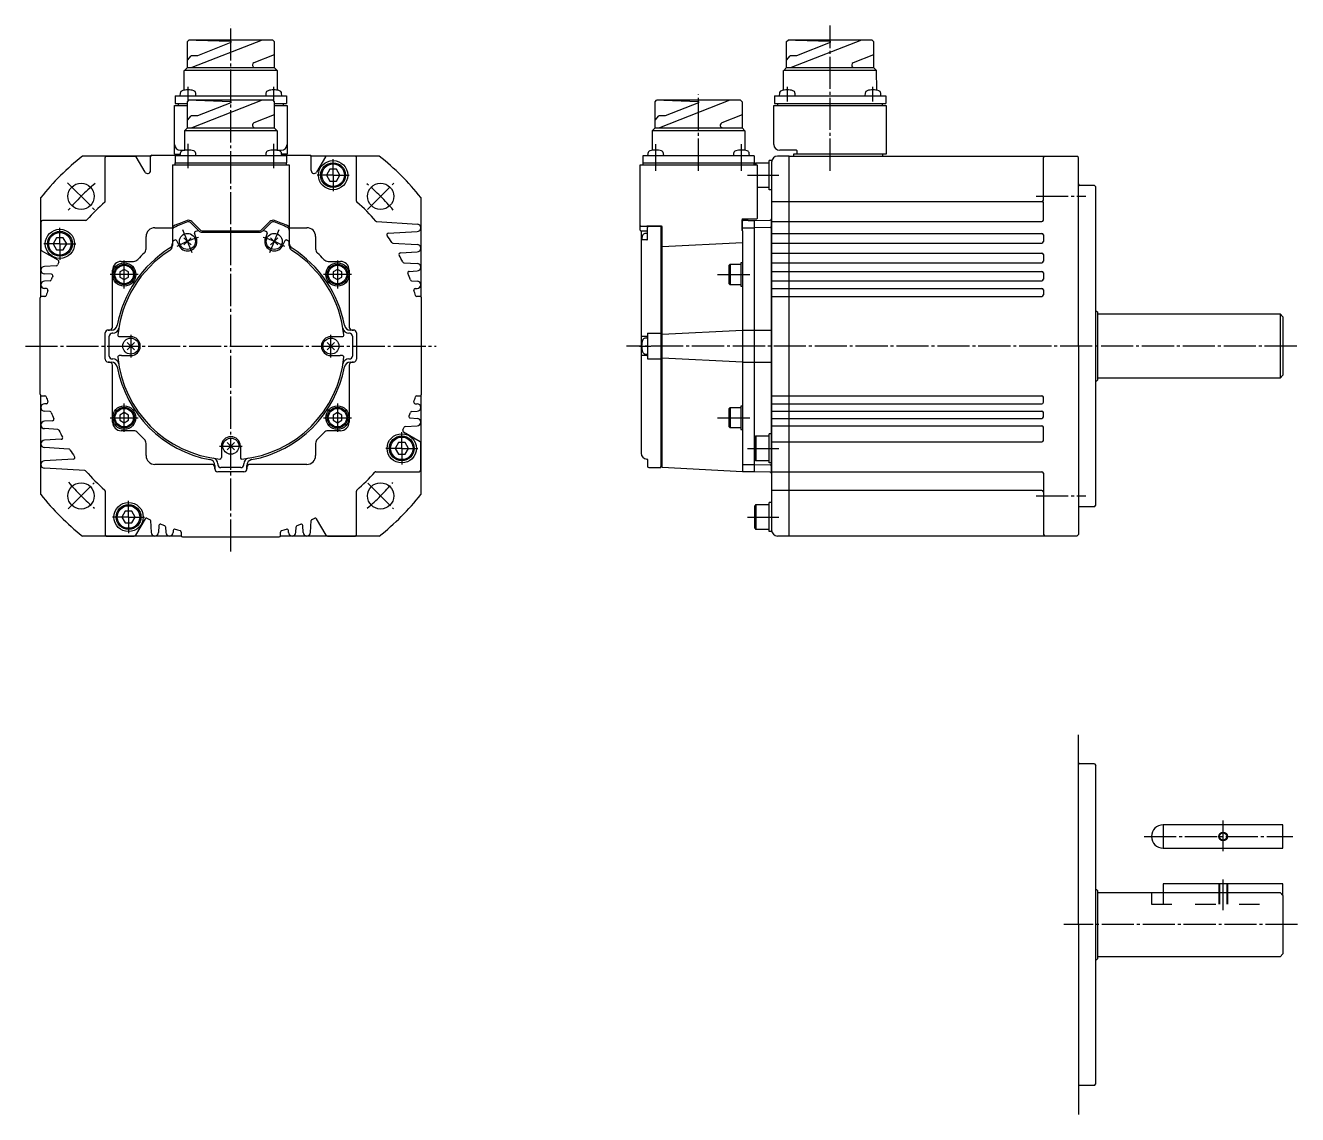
# Model space of a CAD drawing. Extents: x -328 to 333, y -171 to 202.
# Drawn here: x -327.7 to 107.7, y -170.6 to 202.1 of the extents above; entities that cross this region are included whole.
import ezdxf

# ---------------------------------------------------------------- set-up
doc = ezdxf.new("R2010")
doc.units = 0
doc.linetypes.add('DASH_CENTER', pattern=[14, 11, -1, 1, -1])
doc.linetypes.add('DASHED', pattern=[15, 7, -8])
doc.layers.get('0').update_dxf_attribs({"linetype": 'CONTINUOUS'})

msp = doc.modelspace()

# ---------------------------------------------------------------- linework, layer by layer
at = {"color": 1, "linetype": 'DASH_CENTER'}
for p, q in [((-257.44, 22.1), (-257.44, 202.15)), ((-52.35, 152.4), (-52.35, 202.15)), ((-272.12, 181.1), (-272.12, 176.1)), ((-242.76, 176.1), (-242.76, 181.1)), ((-97.35, 152.4), (-97.35, 178.54)), ((-67.03, 181.1), (-67.03, 176.1)), ((-37.67, 176.1), (-37.67, 181.1)), ((-272.12, 161.58), (-272.12, 153.32)), ((-242.76, 153.32), (-242.76, 161.58)), ((-112.03, 152.4), (-112.03, 161.49)), ((-82.67, 152.4), (-82.67, 161.49)), ((-222.44, 150.9), (-222.44, 156.4)), ((-313.3, 148.26), (-304.11, 139.06)), ((-222.44, 150.9), (-227.94, 150.9)), ((-222.44, 150.9), (-216.94, 150.9)), ((-222.44, 150.9), (-222.44, 145.4)), ((-210.7, 139.14), (-201.65, 148.19)), ((-80.65, 150.9), (-69.85, 150.9)), ((18.15, 143.66), (35.15, 143.66)), ((-315.94, 127.4), (-315.94, 132.9)), ((-270.66, 124.32), (-273.91, 132.17)), ((-240.96, 132.17), (-244.21, 124.32)), ((-315.94, 127.4), (-321.44, 127.4)), ((-315.94, 127.4), (-315.94, 121.9)), ((-315.94, 127.4), (-310.44, 127.4)), ((-293.94, 112.1), (-293.94, 121.7)), ((-220.94, 121.7), (-220.94, 112.1)), ((-289.14, 116.9), (-298.74, 116.9)), ((-216.14, 116.9), (-225.74, 116.9)), ((-90.85, 116.89), (-79.35, 116.89)), ((-291.69, 96.29), (-291.69, 88.51)), ((-223.19, 88.51), (-223.19, 96.29)), ((-327.74, 92.4), (-187.14, 92.4)), ((107.38, 92.4), (-122.05, 92.4)), ((-117.6, 92.4), (-113.74, 92.4)), ((-293.94, 63.1), (-293.94, 72.7)), ((-220.94, 72.7), (-220.94, 63.1)), ((-298.74, 67.9), (-289.14, 67.9)), ((-225.74, 67.9), (-216.14, 67.9)), ((-90.85, 67.89), (-79.35, 67.89)), ((-198.94, 57.4), (-198.94, 62.9)), ((-261.33, 58.15), (-253.55, 58.15)), ((-198.94, 57.4), (-204.44, 57.4)), ((-198.94, 57.4), (-193.44, 57.4)), ((-198.94, 57.4), (-198.94, 51.9)), ((-80.65, 57.4), (-69.85, 57.4)), ((-313.16, 36.68), (-304.25, 45.59)), ((-210.56, 45.51), (-201.79, 36.75)), ((-292.44, 33.9), (-292.44, 39.4)), ((18.15, 41.13), (35.15, 41.13)), ((-292.44, 33.9), (-297.94, 33.9)), ((-292.44, 33.9), (-286.94, 33.9)), ((-292.44, 33.9), (-292.44, 28.4)), ((-80.65, 33.9), (-69.85, 33.9)), ((82.15, -80.5), (82.15, -70)), ((55.1, -75.46), (106.09, -75.46)), ((82.15, -100.62), (82.15, -90.12)), ((107.65, -105.62), (27.65, -105.62))]:
    msp.add_line(p, q, dxfattribs=at)
at = {"color": 7, "linetype": 'CONTINUOUS'}
for p, q in [((-272.31, 196.65), (-271.81, 197.15)), ((-272.31, 187.71), (-272.31, 196.65)), ((-257.44, 197.15), (-271.81, 197.15)), ((-246.73, 197.15), (-270.79, 187.71)), ((-269.29, 197.15), (-257.44, 196.76)), ((-257.44, 196.29), (-268.88, 191.8)), ((-243.06, 197.15), (-257.44, 197.15)), ((-257.44, 196.29), (-257.44, 196.76)), ((-257.44, 196.76), (-257.44, 196.29)), ((-243.06, 197.15), (-242.56, 196.65)), ((-242.56, 196.65), (-242.56, 187.71)), ((-67.23, 196.65), (-66.73, 197.15)), ((-67.23, 187.71), (-67.23, 196.65)), ((-52.35, 197.15), (-66.73, 197.15)), ((-37.98, 197.15), (-66.73, 197.15)), ((-41.64, 197.15), (-65.7, 187.71)), ((-64.2, 197.15), (-52.35, 196.76)), ((-52.35, 196.29), (-63.79, 191.8)), ((-37.98, 197.15), (-52.35, 197.15)), ((-52.35, 196.76), (-52.35, 196.29)), ((-52.35, 196.29), (-52.35, 196.76)), ((-37.98, 197.15), (-37.48, 196.65)), ((-37.48, 196.65), (-37.48, 187.71)), ((-272.31, 190.3), (-271.06, 191.8)), ((-268.88, 191.8), (-271.06, 191.8)), ((-242.56, 192.12), (-249.53, 189.39)), ((-67.23, 190.3), (-65.97, 191.8)), ((-63.79, 191.8), (-65.97, 191.8)), ((-37.48, 192.12), (-44.44, 189.39)), ((-273.31, 186.71), (-272.31, 187.71)), ((-272.31, 187.71), (-257.44, 187.71)), ((-257.44, 187.71), (-242.56, 187.71)), ((-250, 188.69), (-250, 188.46)), ((-242.56, 187.71), (-241.56, 186.71)), ((-68.23, 186.71), (-67.23, 187.71)), ((-67.23, 187.71), (-52.35, 187.71)), ((-52.35, 187.71), (-37.48, 187.71)), ((-44.91, 188.69), (-44.91, 188.46)), ((-37.48, 187.71), (-36.48, 186.71)), ((-273.43, 179.97), (-273.37, 186.71)), ((-257.44, 186.71), (-273.31, 186.71)), ((-241.56, 186.71), (-257.44, 186.71)), ((-241.45, 180.08), (-241.5, 186.71)), ((-68.34, 179.97), (-68.28, 186.71)), ((-52.35, 186.71), (-68.23, 186.71)), ((-36.48, 186.71), (-52.35, 186.71)), ((-36.37, 180.08), (-36.42, 186.71)), ((-274.8, 178.94), (-274.87, 178.1)), ((-269.37, 178.1), (-269.44, 178.94)), ((-245.44, 178.94), (-245.51, 178.1)), ((-240.01, 178.1), (-240.08, 178.94)), ((-69.71, 178.94), (-69.78, 178.1)), ((-64.28, 178.1), (-64.35, 178.94)), ((-40.35, 178.94), (-40.42, 178.1)), ((-34.92, 178.1), (-34.99, 178.94)), ((-276.69, 161.4), (-276.69, 174.7)), ((-276.69, 174.7), (-272.31, 174.7)), ((-276.49, 178.1), (-256.59, 178.1)), ((-276.49, 178.1), (-276.49, 175.4)), ((-276.49, 175.4), (-272.31, 175.4)), ((-275.44, 175.4), (-275.44, 174.7)), ((-272.31, 176.04), (-271.81, 176.54)), ((-272.31, 167.1), (-272.31, 176.04)), ((-243.06, 176.54), (-271.82, 176.54)), ((-246.73, 176.54), (-270.79, 167.1)), ((-269.29, 176.54), (-257.44, 176.15)), ((-257.44, 175.68), (-268.88, 171.19)), ((-257.44, 176.15), (-257.44, 175.68)), ((-257.44, 175.68), (-257.44, 176.15)), ((-256.59, 178.1), (-238.39, 178.1)), ((-243.06, 176.54), (-242.56, 176.04)), ((-242.56, 176.04), (-242.56, 167.1)), ((-242.56, 175.4), (-238.39, 175.4)), ((-242.56, 174.7), (-238.19, 174.7)), ((-239.44, 174.7), (-239.44, 175.4)), ((-238.39, 178.1), (-238.39, 175.4)), ((-238.19, 174.7), (-238.19, 161.4)), ((-112.22, 176.04), (-111.72, 176.54)), ((-112.22, 167.1), (-112.22, 176.04)), ((-82.97, 176.54), (-111.73, 176.54)), ((-86.64, 176.54), (-110.7, 167.1)), ((-109.2, 176.54), (-97.35, 176.15)), ((-97.35, 175.68), (-108.79, 171.19)), ((-97.35, 175.68), (-97.35, 176.15)), ((-97.35, 176.15), (-97.35, 175.68)), ((-82.97, 176.54), (-82.47, 176.04)), ((-82.47, 176.04), (-82.47, 167.1)), ((-71.6, 174.7), (-52.35, 174.7)), ((-71.6, 161.4), (-71.6, 174.7)), ((-71.4, 178.1), (-71.4, 175.4)), ((-71.4, 178.1), (-33.3, 178.1)), ((-71.4, 175.4), (-33.3, 175.4)), ((-70.35, 175.4), (-70.35, 174.7)), ((-70.35, 175.4), (-70.35, 174.7)), ((-52.35, 174.7), (-33.1, 174.7)), ((-34.35, 174.7), (-34.35, 175.4)), ((-33.3, 178.1), (-33.3, 175.4)), ((-33.1, 174.7), (-33.1, 158.1)), ((-272.31, 169.69), (-271.06, 171.19)), ((-268.88, 171.19), (-271.06, 171.19)), ((-242.56, 171.51), (-249.53, 168.78)), ((-112.22, 169.69), (-110.97, 171.19)), ((-108.79, 171.19), (-110.97, 171.19)), ((-82.47, 171.51), (-89.43, 168.78)), ((-273.31, 166.1), (-272.31, 167.1)), ((-257.44, 166.1), (-273.31, 166.1)), ((-273.31, 166.1), (-273.31, 159.38)), ((-272.31, 167.1), (-257.44, 167.1)), ((-257.44, 167.1), (-242.56, 167.1)), ((-241.56, 166.1), (-257.44, 166.1)), ((-250, 168.08), (-250, 167.85)), ((-242.56, 167.1), (-241.56, 166.1)), ((-241.56, 166.1), (-241.56, 159.38)), ((-113.22, 166.1), (-112.22, 167.1)), ((-113.22, 166.1), (-113.22, 159.38)), ((-97.35, 166.1), (-113.22, 166.1)), ((-112.22, 167.1), (-97.35, 167.1)), ((-97.35, 167.1), (-82.47, 167.1)), ((-81.47, 166.1), (-97.35, 166.1)), ((-89.91, 168.08), (-89.91, 167.85)), ((-82.47, 167.1), (-81.47, 166.1)), ((-81.47, 166.1), (-81.47, 159.38)), ((-276.69, 158.1), (-276.69, 161.4)), ((-238.19, 161.4), (-238.19, 158.1)), ((-284.9, 157.4), (-308.25, 157.4)), ((-300.44, 142.03), (-300.44, 156.9)), ((-299.94, 157.4), (-290.23, 157.4)), ((-286.81, 151.97), (-289.79, 157.15)), ((-284.94, 152.47), (-284.94, 157.2)), ((-284.44, 157.7), (-274.85, 157.7)), ((-276.69, 158.1), (-274.79, 158.1)), ((-276.49, 157.49), (-276.49, 155.1)), ((-238.39, 157.49), (-276.49, 157.49)), ((-275.44, 158.1), (-275.44, 157.7)), ((-274.8, 158.33), (-274.87, 157.49)), ((-274.69, 159.4), (-273.31, 159.4)), ((-269.37, 157.49), (-269.44, 158.33)), ((-245.44, 158.33), (-245.51, 157.49)), ((-241.56, 159.4), (-240.19, 159.4)), ((-238.19, 158.1), (-240.09, 158.1)), ((-240.01, 157.49), (-240.08, 158.33)), ((-240.03, 157.7), (-230.44, 157.7)), ((-239.44, 158.1), (-239.44, 157.7)), ((-238.39, 157.49), (-238.39, 155.1)), ((-206.63, 157.4), (-229.98, 157.4)), ((-229.94, 152.47), (-229.94, 157.2)), ((-225.08, 157.15), (-228.07, 151.97)), ((-214.44, 142.03), (-214.44, 156.9)), ((-116.4, 157.49), (-116.4, 155.1)), ((-78.3, 157.49), (-116.4, 157.49)), ((-78.3, 157.49), (-116.4, 157.49)), ((-114.71, 158.33), (-114.78, 157.49)), ((-109.28, 157.49), (-109.35, 158.33)), ((-85.35, 158.33), (-85.42, 157.49)), ((-79.92, 157.49), (-79.99, 158.33)), ((-78.3, 157.49), (-78.3, 155.1)), ((-66.35, 157.4), (-70.35, 157.4)), ((-63.85, 159.4), (-69.6, 159.4)), ((-66.35, 157.4), (-31.46, 157.4)), ((-66.35, 157.4), (-31.46, 157.4)), ((-66.35, 153.9), (-66.35, 157.4)), ((-66.35, 157.4), (21.15, 157.4)), ((-66.35, 27.4), (-66.35, 157.4)), ((-64.85, 158.1), (-64.85, 157.4)), ((-63.65, 158.1), (-64.85, 158.1)), ((-63.65, 158.1), (-63.65, 159.2)), ((-52.35, 158.1), (-63.65, 158.1)), ((-34.35, 158.1), (-52.35, 158.1)), ((-34.35, 158.1), (-34.35, 157.4)), ((-33.1, 158.1), (-34.35, 158.1)), ((20.65, 156.9), (21.15, 157.4)), ((20.65, 142.3), (20.65, 156.9)), ((21.15, 157.4), (32.15, 157.4)), ((32.65, 156.9), (32.15, 157.4)), ((32.65, 123.74), (32.65, 156.9)), ((-277.44, 154.4), (-277.44, 127.58)), ((-277.44, 154.4), (-237.44, 154.4)), ((-277.44, 154.4), (-237.44, 154.4)), ((-277.44, 154.4), (-237.44, 154.4)), ((-276.49, 155.1), (-238.39, 155.1)), ((-276.44, 154.4), (-276.44, 155.1)), ((-238.44, 154.4), (-238.44, 155.1)), ((-237.44, 154.4), (-237.44, 127.58)), ((-223.59, 152.9), (-224.75, 150.9)), ((-221.28, 152.9), (-223.59, 152.9)), ((-220.13, 150.9), (-221.28, 152.9)), ((-117.35, 154.4), (-77.35, 154.4)), ((-117.35, 133.67), (-117.35, 154.4)), ((-116.4, 155.1), (-78.3, 155.1)), ((-116.35, 154.4), (-116.35, 155.1)), ((-78.35, 154.4), (-78.35, 155.1)), ((-77.75, 155.15), (-78.15, 154.75)), ((-77.75, 155.15), (-78.15, 154.75)), ((-78.15, 154.4), (-78.15, 154.75)), ((-77.75, 155.15), (-73.15, 155.15)), ((-77.75, 155.15), (-73.15, 155.15)), ((-77.75, 155.15), (-77.75, 154.4)), ((-77.35, 154.4), (-77.35, 136.1)), ((-72.35, 155.9), (-73.15, 155.9)), ((-73.15, 145.9), (-73.15, 155.9)), ((-73.15, 150.9), (-73.15, 155.15)), ((-73.15, 150.9), (-73.15, 155.15)), ((-72.35, 155.4), (-72.35, 28.9)), ((-224.75, 150.9), (-223.59, 148.9)), ((-223.59, 148.9), (-221.28, 148.9)), ((-221.28, 148.9), (-220.13, 150.9)), ((-73.15, 146.65), (-73.15, 150.9)), ((-73.15, 146.65), (-73.15, 150.9)), ((-72.35, 148.4), (-72.35, 145.95)), ((-73.15, 146.65), (-77.35, 146.65)), ((-73.15, 146.65), (-77.35, 146.65)), ((-72.35, 145.9), (-73.15, 145.9)), ((32.65, 92.4), (32.65, 147.2)), ((38.15, 147.4), (33.15, 147.4)), ((38.65, 146.9), (38.15, 147.4)), ((38.65, 92.4), (38.65, 146.9)), ((-322.44, 109.35), (-322.44, 143.2)), ((-192.44, 143.2), (-192.44, 109.35)), ((20.15, 141.8), (-72.35, 141.8)), ((20.65, 135.5), (20.65, 141.8)), ((-307.08, 135.4), (-321.94, 135.4)), ((-270.81, 135.02), (-267.98, 132.19)), ((-246.9, 132.19), (-244.07, 135.02)), ((-207.48, 134.99), (-193.69, 134.15)), ((-82.55, 135.4), (-82.55, 132.1)), ((-82.35, 131.9), (-82.35, 135.1)), ((-82.05, 135.9), (-77.55, 135.9)), ((-80.35, 135.43), (-82.05, 135.4)), ((-80.35, 135.43), (-78.35, 135.4)), ((-78.35, 135.4), (-72.84, 135.5)), ((-78.35, 135.4), (-78.35, 49.39)), ((-72.35, 48.79), (-72.35, 136)), ((-72.35, 135), (20.15, 135)), ((-322.44, 134.9), (-322.44, 125.48)), ((-283.44, 132.9), (-277.44, 132.9)), ((-277.44, 132.08), (-277.44, 126.81)), ((-271.2, 134.66), (-268.38, 131.84)), ((-269.29, 129.49), (-269.87, 130.9)), ((-267.32, 131.4), (-247.56, 131.4)), ((-267.28, 131.9), (-247.6, 131.9)), ((-246.5, 131.84), (-243.68, 134.66)), ((-245.01, 130.9), (-245.59, 129.49)), ((-237.44, 132.9), (-231.44, 132.9)), ((-203.61, 131.04), (-193.69, 131.65)), ((-117.35, 132.1), (-117.35, 133.67)), ((-117.15, 133.47), (-110.05, 133.47)), ((-117.15, 131.9), (-114.91, 131.9)), ((-117.05, 131.64), (-117.05, 128.52)), ((-116.85, 131.84), (-115.05, 131.84)), ((-114.85, 130.99), (-115.7, 130.92)), ((-110.25, 133.47), (-115.05, 133.47)), ((-115.05, 131.84), (-115.05, 131.84)), ((-114.85, 132.04), (-114.85, 132.97)), ((-114.85, 128.92), (-114.85, 132.04)), ((-110.25, 133.47), (-110.25, 51.2)), ((-109.85, 50.79), (-109.85, 133.27)), ((-82.35, 131.9), (-82.35, 49.4)), ((-82.06, 132.9), (-80.35, 132.93)), ((-80.35, 132.93), (-78.35, 132.9)), ((-72.84, 133), (-78.35, 132.9)), ((-72.35, 130.98), (20.15, 130.98)), ((-317.09, 129.4), (-318.25, 127.4)), ((-318.25, 127.4), (-317.09, 125.4)), ((-314.78, 129.4), (-317.09, 129.4)), ((-313.63, 127.4), (-314.78, 129.4)), ((-314.78, 125.4), (-313.63, 127.4)), ((-286.44, 125.7), (-286.44, 129.9)), ((-275.29, 127), (-275.87, 128.41)), ((-272.29, 128.24), (-273.53, 129.48)), ((-272.29, 128.24), (-273.53, 127)), ((-272.29, 128.24), (-271.05, 129.48)), ((-272.29, 128.24), (-271.05, 127)), ((-243.83, 129.48), (-242.59, 128.24)), ((-243.83, 127), (-242.59, 128.24)), ((-241.35, 129.48), (-242.59, 128.24)), ((-241.35, 127), (-242.59, 128.24)), ((-239, 128.41), (-239.59, 127)), ((-237.44, 126.81), (-237.44, 127.89)), ((-228.44, 129.9), (-228.44, 125.7)), ((-202, 127.65), (-193.69, 127.15)), ((-117.05, 128.52), (-117.05, 126.72)), ((-117.05, 126.72), (-117.05, 95.84)), ((-115.05, 128.72), (-116.85, 128.72)), ((-115.05, 128.72), (-115.05, 128.72)), ((-109.85, 126.46), (-82.35, 127.86)), ((-72.35, 129.9), (-72.35, 92.4)), ((-72.35, 127.67), (20.15, 127.67)), ((20.65, 130.48), (20.65, 128.17)), ((-316.51, 121.77), (-322.19, 125.05)), ((-317.09, 125.4), (-314.78, 125.4)), ((-199.42, 124.3), (-193.69, 124.65)), ((-72.35, 124.25), (20.15, 124.25)), ((20.65, 123.75), (20.65, 121.44)), ((-317.18, 119.89), (-321.19, 119.65)), ((-297.94, 98.9), (-297.94, 118.4)), ((-293.94, 118.63), (-295.44, 117.76)), ((-295.44, 117.76), (-295.44, 116.03)), ((-294.94, 121.4), (-290.74, 121.4)), ((-292.44, 117.76), (-293.94, 118.63)), ((-292.44, 116.03), (-292.44, 117.76)), ((-224.13, 121.4), (-219.94, 121.4)), ((-220.94, 118.63), (-222.44, 117.76)), ((-222.44, 117.76), (-222.44, 116.03)), ((-219.44, 117.76), (-220.94, 118.63)), ((-219.44, 116.03), (-219.44, 117.76)), ((-216.94, 118.4), (-216.94, 98.9)), ((-198.19, 120.92), (-193.69, 120.65)), ((-196.43, 117.98), (-193.69, 118.15)), ((-86.5, 120.39), (-86.85, 120.04)), ((-86.85, 113.74), (-86.85, 120.04)), ((-86.5, 120.39), (-82.85, 120.39)), ((-86.5, 120.39), (-86.5, 113.39)), ((-82.35, 120.89), (-82.85, 120.89)), ((-82.85, 120.89), (-82.85, 112.89)), ((-72.35, 105.4), (-72.35, 121.4)), ((-72.35, 120.94), (20.15, 120.94)), ((-72.35, 117.94), (20.15, 117.94)), ((-318.85, 117), (-321.19, 117.15)), ((-319.32, 114.76), (-321.19, 114.65)), ((-295.44, 116.03), (-293.94, 115.16)), ((-293.94, 115.16), (-292.44, 116.03)), ((-222.44, 116.03), (-220.94, 115.16)), ((-220.94, 115.16), (-219.44, 116.03)), ((-195.56, 114.76), (-193.69, 114.65)), ((-86.85, 113.74), (-86.5, 113.39)), ((-82.85, 113.39), (-86.5, 113.39)), ((-72.35, 114.78), (20.15, 114.78)), ((20.65, 117.44), (20.65, 115.28)), ((-322.74, 75.9), (-322.74, 108.9)), ((-321.08, 109.4), (-322.24, 109.4)), ((-320.55, 112.11), (-321.19, 112.15)), ((-194.33, 112.11), (-193.69, 112.15)), ((-192.64, 109.4), (-193.8, 109.4)), ((-192.14, 75.9), (-192.14, 108.9)), ((-82.85, 112.89), (-82.35, 112.89)), ((-72.35, 112.15), (20.15, 112.15)), ((-72.35, 109.4), (20.15, 109.4)), ((20.65, 111.65), (20.65, 109.9)), ((38.65, 92.4), (38.65, 104.9)), ((38.65, 104.4), (38.85, 104.4)), ((38.85, 104.4), (39.15, 104.1)), ((39.15, 104.1), (39.15, 80.7)), ((39.15, 103.4), (101.65, 103.4)), ((102.65, 102.4), (101.65, 103.4)), ((101.65, 103.4), (101.65, 81.4)), ((102.65, 102.4), (102.65, 82.4)), ((-300.44, 87.9), (-300.44, 96.9)), ((-300.44, 87.9), (-300.44, 96.9)), ((-300.44, 87.89), (-300.44, 96.89)), ((-300.44, 87.89), (-300.44, 96.89)), ((-299.44, 97.9), (-298.94, 97.9)), ((-298.26, 97.89), (-299.44, 97.89)), ((-299.04, 89), (-299.04, 95.8)), ((-297.79, 96.8), (-298.04, 96.8)), ((-216.84, 96.8), (-217.09, 96.8)), ((-215.44, 97.89), (-216.62, 97.89)), ((-215.94, 97.9), (-215.44, 97.9)), ((-215.84, 95.8), (-215.84, 89)), ((-214.44, 96.9), (-214.44, 87.9)), ((-214.44, 96.9), (-214.44, 87.9)), ((-214.44, 96.89), (-214.44, 87.89)), ((-214.44, 96.89), (-214.44, 87.89)), ((-114.85, 96.8), (-110.25, 96.8)), ((-114.85, 96.8), (-114.85, 88)), ((-109.85, 96.5), (-82.35, 97.9)), ((-82.35, 97.89), (-78.35, 97.89)), ((-78.35, 97.9), (-72.35, 97.9)), ((-295.61, 95.64), (-294.89, 95.64)), ((-294.89, 95.64), (-291.69, 95.64)), ((-291.69, 92.4), (-292.93, 93.63)), ((-291.69, 92.4), (-292.93, 91.16)), ((-291.69, 92.4), (-290.45, 93.63)), ((-291.69, 92.4), (-290.45, 91.16)), ((-223.19, 92.4), (-224.43, 93.63)), ((-223.19, 92.4), (-224.43, 91.16)), ((-223.19, 95.64), (-219.99, 95.64)), ((-223.19, 92.4), (-221.95, 93.63)), ((-223.19, 92.4), (-221.95, 91.16)), ((-219.99, 95.64), (-219.27, 95.64)), ((-117.05, 95.64), (-117.05, 89.15)), ((-115.05, 95.64), (-116.85, 95.64)), ((-114.85, 95.15), (-115.7, 95.08)), ((-115.05, 95.64), (-115.09, 95.64)), ((-72.35, 92.4), (-72.35, 54.9)), ((32.65, 92.4), (32.65, 27.9)), ((38.65, 37.9), (38.65, 92.4)), ((-298.04, 88), (-297.79, 88)), ((-294.89, 89.15), (-295.61, 89.15)), ((-294.89, 89.15), (-291.69, 89.15)), ((-223.19, 89.15), (-219.99, 89.15)), ((-219.27, 89.15), (-219.99, 89.15)), ((-217.09, 88), (-216.84, 88)), ((-117.05, 88.94), (-117.05, 55.73)), ((-115.09, 89.14), (-116.85, 89.14)), ((-115.7, 89.73), (-114.85, 89.65)), ((-115.09, 89.14), (-115.05, 89.14)), ((-114.85, 88), (-110.25, 88)), ((-82.35, 86.89), (-109.85, 88.29)), ((-298.94, 86.9), (-299.44, 86.9)), ((-299.44, 86.89), (-298.26, 86.89)), ((-297.94, 66.4), (-297.94, 85.9)), ((-216.94, 85.9), (-216.94, 66.4)), ((-216.62, 86.89), (-215.44, 86.89)), ((-215.44, 86.9), (-215.94, 86.9)), ((-82.35, 86.89), (-78.35, 86.89)), ((-78.35, 86.89), (-72.35, 86.89)), ((-72.35, 63.4), (-72.35, 79.4)), ((38.85, 80.4), (38.65, 80.4)), ((38.85, 80.4), (39.15, 80.7)), ((101.65, 81.4), (39.15, 81.4)), ((102.65, 82.4), (101.65, 81.4)), ((-322.44, 41.59), (-322.44, 75.44)), ((-322.24, 75.4), (-321.08, 75.4)), ((-193.8, 75.4), (-192.64, 75.4)), ((-192.44, 75.44), (-192.44, 41.59)), ((-72.35, 75.4), (15.65, 75.4)), ((-72.35, 72.65), (-72.35, 75.4)), ((15.65, 75.4), (20.15, 75.4)), ((20.65, 73.15), (20.65, 74.9)), ((-320.55, 72.68), (-321.19, 72.65)), ((-319.32, 70.03), (-321.19, 70.15)), ((-195.56, 70.03), (-193.69, 70.15)), ((-194.33, 72.68), (-193.69, 72.65)), ((-86.5, 71.39), (-86.85, 71.04)), ((-86.85, 64.74), (-86.85, 71.04)), ((-86.5, 71.39), (-86.5, 64.39)), ((-86.5, 71.39), (-82.85, 71.39)), ((-82.85, 71.89), (-82.85, 63.89)), ((-82.35, 71.89), (-82.85, 71.89)), ((-72.35, 72.65), (15.65, 72.65)), ((-72.35, 70.15), (-72.35, 72.65)), ((-72.35, 70.15), (15.65, 70.15)), ((-72.35, 67.65), (-72.35, 70.15)), ((15.65, 72.65), (20.15, 72.65)), ((15.65, 70.15), (20.15, 70.15)), ((-318.45, 66.81), (-321.19, 66.65)), ((-293.94, 69.63), (-295.44, 68.76)), ((-295.44, 68.76), (-295.44, 67.03)), ((-295.44, 67.03), (-293.94, 66.16)), ((-292.44, 68.76), (-293.94, 69.63)), ((-293.94, 66.16), (-292.44, 67.03)), ((-292.44, 67.03), (-292.44, 68.76)), ((-220.94, 69.63), (-222.44, 68.76)), ((-222.44, 68.76), (-222.44, 67.03)), ((-222.44, 67.03), (-220.94, 66.16)), ((-219.44, 68.76), (-220.94, 69.63)), ((-220.94, 66.16), (-219.44, 67.03)), ((-219.44, 67.03), (-219.44, 68.76)), ((-196.03, 67.79), (-193.69, 67.65)), ((-72.35, 67.65), (15.65, 67.65)), ((-72.35, 65.15), (-72.35, 67.65)), ((15.65, 67.65), (20.15, 67.65)), ((20.65, 68.15), (20.65, 69.65)), ((-316.68, 63.87), (-321.19, 64.15)), ((-290.74, 63.4), (-294.94, 63.4)), ((-219.94, 63.4), (-224.13, 63.4)), ((-198.37, 63.02), (-192.69, 59.74)), ((-197.7, 64.9), (-193.69, 65.15)), ((-86.85, 64.74), (-86.5, 64.39)), ((-82.85, 64.39), (-86.5, 64.39)), ((-82.85, 63.89), (-82.35, 63.89)), ((-77.75, 61.65), (-78.15, 61.25)), ((-77.75, 61.65), (-78.15, 61.25)), ((-78.15, 53.55), (-78.15, 61.25)), ((-78.15, 53.55), (-78.15, 61.25)), ((-77.75, 61.65), (-73.15, 61.65)), ((-77.75, 61.65), (-77.75, 53.15)), ((-77.75, 61.65), (-73.15, 61.65)), ((-77.75, 61.65), (-77.75, 53.15)), ((-73.15, 52.4), (-73.15, 62.4)), ((-72.35, 62.4), (-73.15, 62.4)), ((-73.15, 57.4), (-73.15, 61.65)), ((-73.15, 57.4), (-73.15, 61.65)), ((-72.35, 65.15), (15.65, 65.15)), ((-72.35, 59.6), (-72.35, 65.15)), ((15.65, 65.15), (20.15, 65.15)), ((20.65, 60.1), (20.65, 64.65)), ((-315.46, 60.5), (-321.19, 60.15)), ((-312.88, 57.14), (-321.19, 57.65)), ((-286.44, 54.9), (-286.44, 59.09)), ((-260.69, 58.15), (-260.69, 54.23)), ((-257.44, 58.15), (-258.68, 59.38)), ((-257.44, 58.15), (-258.68, 56.91)), ((-257.44, 58.15), (-256.2, 59.38)), ((-257.44, 58.15), (-256.2, 56.91)), ((-254.19, 58.15), (-254.19, 54.23)), ((-228.44, 59.09), (-228.44, 54.9)), ((-200.09, 59.4), (-201.25, 57.4)), ((-201.25, 57.4), (-200.09, 55.4)), ((-197.78, 59.4), (-200.09, 59.4)), ((-196.63, 57.4), (-197.78, 59.4)), ((-197.78, 55.4), (-196.63, 57.4)), ((-192.44, 49.9), (-192.44, 59.31)), ((-73.15, 53.15), (-73.15, 57.4)), ((-73.15, 53.15), (-73.15, 57.4)), ((-72.35, 59.6), (15.65, 59.6)), ((15.65, 59.6), (20.15, 59.6)), ((-311.27, 53.75), (-321.19, 53.15)), ((-200.09, 55.4), (-197.78, 55.4)), ((-115.05, 53.73), (-115.09, 53.73)), ((-114.85, 53.53), (-114.85, 51.29)), ((-78.15, 53.55), (-77.75, 53.15)), ((-78.15, 53.55), (-77.75, 53.15)), ((-73.15, 53.15), (-77.75, 53.15)), ((-73.15, 53.15), (-77.75, 53.15)), ((-72.35, 52.4), (-73.15, 52.4)), ((-72.35, 54.9), (-72.35, 52.45)), ((-72.35, 52.45), (-72.35, 52.1)), ((-307.4, 49.8), (-321.19, 50.65)), ((-263.94, 51.9), (-283.44, 51.9)), ((-262.94, 51.58), (-262.94, 50.39)), ((-262.94, 50.4), (-262.94, 50.9)), ((-257.44, 49.4), (-261.94, 49.4)), ((-252.94, 49.39), (-261.94, 49.39)), ((-261.84, 52.05), (-261.84, 51.8)), ((-254.04, 50.8), (-260.84, 50.8)), ((-252.94, 49.4), (-257.44, 49.4)), ((-253.04, 51.8), (-253.04, 52.05)), ((-251.94, 50.39), (-251.94, 51.58)), ((-251.94, 50.9), (-251.94, 50.4)), ((-231.44, 51.9), (-250.94, 51.9)), ((-207.8, 49.4), (-192.94, 49.4)), ((-114.35, 50.79), (-110.25, 50.79)), ((-110.25, 50.79), (-110.25, 51.2)), ((-110.25, 51.2), (-109.85, 51.2)), ((-110.25, 50.79), (-110.25, 51.2)), ((-82.35, 49.4), (-109.85, 50.79)), ((-82.06, 51.89), (-80.35, 51.86)), ((-80.35, 49.36), (-82.06, 49.39)), ((-80.35, 51.86), (-78.35, 51.9)), ((-78.35, 49.4), (-80.35, 49.36)), ((-78.35, 51.89), (-72.84, 51.79)), ((-72.84, 49.29), (-78.35, 49.39)), ((-72.35, 49.4), (20.15, 49.4)), ((20.65, 48.9), (20.65, 27.9)), ((-300.44, 42.76), (-300.44, 27.9)), ((-214.44, 27.9), (-214.44, 42.76)), ((20.15, 42.99), (-72.35, 42.99)), ((-293.59, 35.9), (-294.75, 33.9)), ((-291.28, 35.9), (-293.59, 35.9)), ((-290.13, 33.9), (-291.28, 35.9)), ((-77.75, 38.15), (-78.15, 37.75)), ((-77.75, 38.15), (-78.15, 37.75)), ((-78.15, 30.05), (-78.15, 37.75)), ((-78.15, 30.05), (-78.15, 37.75)), ((-77.75, 38.15), (-77.75, 29.65)), ((-77.75, 38.15), (-73.15, 38.15)), ((-77.75, 38.15), (-77.75, 29.65)), ((-77.75, 38.15), (-73.15, 38.15)), ((-72.35, 38.9), (-73.15, 38.9)), ((-73.15, 28.9), (-73.15, 38.9)), ((-73.15, 33.9), (-73.15, 38.15)), ((-73.15, 33.9), (-73.15, 38.15)), ((38.15, 37.4), (32.65, 37.4)), ((38.15, 37.4), (38.65, 37.9)), ((-294.75, 33.9), (-293.59, 31.9)), ((-293.59, 31.9), (-291.28, 31.9)), ((-291.28, 31.9), (-290.13, 33.9)), ((-286.81, 33.33), (-290.09, 27.65)), ((-284.93, 32.66), (-284.69, 28.65)), ((-282.05, 30.99), (-282.19, 28.65)), ((-279.8, 30.51), (-279.69, 28.65)), ((-235.19, 28.65), (-235.08, 30.51)), ((-232.69, 28.65), (-232.83, 30.99)), ((-230.19, 28.65), (-229.94, 32.66)), ((-224.78, 27.65), (-228.07, 33.33)), ((-73.15, 29.65), (-73.15, 33.9)), ((-73.15, 29.65), (-73.15, 33.9)), ((-274.4, 27.4), (-308.25, 27.4)), ((-299.94, 27.4), (-290.53, 27.4)), ((-277.15, 29.28), (-277.19, 28.65)), ((-274.44, 28.76), (-274.44, 27.6)), ((-273.94, 27.1), (-240.94, 27.1)), ((-206.63, 27.4), (-240.48, 27.4)), ((-240.44, 27.6), (-240.44, 28.76)), ((-237.69, 28.65), (-237.73, 29.28)), ((-224.35, 27.4), (-214.94, 27.4)), ((-78.15, 30.05), (-77.75, 29.65)), ((-78.15, 30.05), (-77.75, 29.65)), ((-73.15, 29.65), (-77.75, 29.65)), ((-73.15, 29.65), (-77.75, 29.65)), ((-72.35, 28.9), (-73.15, 28.9)), ((21.15, 27.4), (-70.35, 27.4)), ((20.65, 27.9), (21.15, 27.4)), ((32.15, 27.4), (21.15, 27.4)), ((32.65, 27.9), (32.15, 27.4)), ((32.65, -74.28), (32.65, -40.62)), ((32.65, -105.62), (32.65, -50.82)), ((38.15, -50.62), (33.15, -50.62)), ((38.15, -50.62), (38.65, -51.12)), ((38.65, -105.62), (38.65, -51.12)), ((102.65, -71.46), (61.65, -71.46)), ((61.65, -71.46), (61.65, -79.46)), ((102.65, -79.46), (102.65, -71.46)), ((61.65, -79.46), (102.65, -79.46)), ((38.65, -93.62), (38.85, -93.62)), ((38.85, -93.62), (39.15, -93.92)), ((39.15, -93.92), (39.15, -117.32)), ((39.15, -94.62), (57.65, -94.62)), ((57.65, -94.62), (61.65, -94.62)), ((102.65, -91.62), (61.65, -91.62)), ((61.65, -91.62), (61.65, -94.62)), ((61.65, -94.62), (101.65, -94.62)), ((101.65, -94.62), (102.65, -95.62)), ((102.65, -95.62), (102.65, -91.62)), ((102.65, -95.62), (102.65, -98.62)), ((102.65, -98.62), (102.65, -115.62)), ((32.65, -105.62), (32.65, -170.62)), ((38.65, -160.12), (38.65, -105.62)), ((38.85, -117.62), (39.15, -117.32)), ((101.65, -116.62), (39.15, -116.62)), ((102.65, -115.62), (101.65, -116.62)), ((38.85, -117.62), (38.65, -117.62)), ((38.15, -160.62), (32.65, -160.62)), ((38.15, -160.62), (38.65, -160.12))]:
    msp.add_line(p, q, dxfattribs=at)
at = {"color": 2, "linetype": 'DASHED'}
for p, q in [((57.65, -94.62), (57.65, -98.62)), ((80.65, -91.62), (80.65, -98.62)), ((83.65, -91.62), (83.65, -98.62)), ((57.65, -98.62), (102.65, -98.62))]:
    msp.add_line(p, q, dxfattribs=at)
at = {"color": 7, "linetype": 'DASHED'}
for p, q in [((61.65, -94.62), (61.65, -98.62)), ((80.9, -91.62), (80.9, -98.62)), ((83.4, -91.62), (83.4, -98.62))]:
    msp.add_line(p, q, dxfattribs=at)
at = {"color": 7, "linetype": 'CONTINUOUS'}
for centre, radius in [((-222.44, 150.9), 5), ((-222.44, 150.9), 4.25), ((-222.44, 150.9), 3.85), ((-308.7, 143.66), 4.5), ((-206.17, 143.66), 4.5), ((-206.17, 143.66), 4.5), ((-315.94, 127.4), 5), ((-315.94, 127.4), 4.25), ((-315.94, 127.4), 3.85), ((-272.29, 128.24), 2.75), ((-242.59, 128.24), 2.75), ((-293.94, 116.9), 4), ((-293.94, 116.9), 3.5), ((-293.94, 116.9), 3.15), ((-220.94, 116.9), 4), ((-220.94, 116.9), 3.5), ((-220.94, 116.9), 3.15), ((-291.69, 92.4), 2.75), ((-223.19, 92.4), 2.75), ((-293.94, 67.9), 4), ((-293.94, 67.9), 3.5), ((-293.94, 67.9), 3.15), ((-220.94, 67.9), 4), ((-220.94, 67.9), 3.5), ((-220.94, 67.9), 3.15), ((-198.94, 57.4), 5), ((-198.94, 57.4), 4.25), ((-198.94, 57.4), 3.85), ((-257.44, 58.15), 2.75), ((-308.7, 41.13), 4.5), ((-206.17, 41.13), 4.5), ((-292.44, 33.9), 5), ((-292.44, 33.9), 4.25), ((-292.44, 33.9), 3.85), ((82.15, -75.46), 1.25)]:
    msp.add_circle(centre, radius, dxfattribs=at)
at = {"color": 2, "linetype": 'CONTINUOUS'}
msp.add_circle((82.15, -75.46), 1.5, dxfattribs=at)
at = {"color": 7, "linetype": 'CONTINUOUS'}
for centre, radius, start, end in [((-249.25, 188.69), 0.75, 111.422, 180), ((-249.25, 188.46), 0.75, 180, 270), ((-44.16, 188.69), 0.75, 111.422, 180), ((-44.16, 188.46), 0.75, 180, 270), ((-273.8, 178.86), 1, 106.257, 175), ((-272.12, 173.1), 7, 90, 106.257), ((-272.12, 173.1), 7, 73.743, 90), ((-270.44, 178.86), 1, 5, 73.743), ((-270.44, 178.86), 1, 5, 73.743), ((-244.44, 178.86), 1, 106.257, 175), ((-244.44, 178.86), 1, 106.257, 175), ((-242.76, 173.1), 7, 90, 106.257), ((-242.76, 173.1), 7, 73.743, 90), ((-241.08, 178.86), 1, 5, 73.743), ((-68.71, 178.86), 1, 106.257, 175), ((-67.03, 173.1), 7, 90, 106.257), ((-67.03, 173.1), 7, 73.743, 90), ((-65.35, 178.86), 1, 5, 73.743), ((-39.35, 178.86), 1, 106.257, 175), ((-37.67, 173.1), 7, 90, 106.257), ((-37.67, 173.1), 7, 73.743, 90), ((-35.99, 178.86), 1, 5, 73.743), ((-249.25, 168.08), 0.75, 111.422, 180), ((-249.25, 167.85), 0.75, 180, 270), ((-89.16, 168.08), 0.75, 111.422, 180), ((-89.16, 167.85), 0.75, 180, 270), ((-274.69, 161.4), 2, 180, 270), ((-240.19, 161.4), 2, 270, 0), ((-69.6, 161.4), 2, 180, 270), ((-257.44, 92.4), 82.5, 128.0123, 141.9877), ((-299.94, 156.9), 0.5, 90, 180), ((-290.23, 156.9), 0.5, 30, 90), ((-284.44, 157.2), 0.5, 90, 180), ((-273.8, 158.25), 1, 106.257, 175), ((-272.12, 152.49), 7, 99.8302, 106.257), ((-272.12, 152.49), 7, 90, 99.8302), ((-272.12, 152.49), 7, 73.743, 90), ((-270.44, 158.25), 1, 5, 73.743), ((-244.44, 158.25), 1, 106.257, 175), ((-242.76, 152.49), 7, 90, 106.257), ((-242.76, 152.49), 7, 80.1698, 90), ((-242.76, 152.49), 7, 73.743, 80.1698), ((-241.08, 158.25), 1, 5, 73.743), ((-230.44, 157.2), 0.5, 0, 90), ((-224.65, 156.9), 0.5, 90, 150), ((-214.94, 156.9), 0.5, 0, 90), ((-257.44, 92.4), 82.5, 38.0123, 51.9877), ((-113.71, 158.25), 1, 106.257, 175), ((-112.03, 152.49), 7, 90, 106.257), ((-112.03, 152.49), 7, 73.743, 90), ((-110.35, 158.25), 1, 5, 73.743), ((-84.35, 158.25), 1, 106.257, 175), ((-82.67, 152.49), 7, 90, 106.257), ((-82.67, 152.49), 7, 73.743, 90), ((-80.99, 158.25), 1, 5, 73.743), ((-70.35, 155.4), 2, 90, 180), ((-63.85, 159.2), 0.2, 0, 90), ((-285.94, 152.47), 1, 210, 0), ((-228.94, 152.47), 1, 180, 330), ((33.15, 147.9), 0.5, 180, 270), ((-257.44, 92.4), 65.5, 131.2306, 138.7694), ((-300.94, 142.03), 0.5, 311.2306, 0), ((-213.94, 142.03), 0.5, 180, 228.7694), ((-257.44, 92.4), 65.5, 40.7619, 48.7694), ((20.15, 142.3), 0.5, 270, 0), ((-321.94, 134.9), 0.5, 90, 180), ((-307.08, 135.9), 0.5, 270, 318.7694), ((-257.44, 92.39), 45.5, 109.1514, 115.4759), ((-271.87, 133.96), 1.5, 45, 109.1514), ((-243, 133.96), 1.5, 70.8486, 135), ((-257.44, 92.39), 45.5, 64.5241, 70.8486), ((-207.45, 135.49), 0.5, 220.7619, 266.5), ((-82.05, 135.4), 0.5, 90, 180), ((-82.05, 135.1), 0.3, 91, 180), ((-77.55, 136.1), 0.2, 270, 360), ((-72.85, 136), 0.5, 271, 0), ((20.15, 135.5), 0.5, 270, 0), ((-283.44, 129.9), 3, 90, 180), ((-277.14, 133.74), 0.3, 180, 295.4759), ((-276.44, 132.08), 1, 115.583, 180), ((-257.44, 92.4), 45, 109.1953, 115.583), ((-271.91, 133.95), 1, 45, 109.1953), ((-269.41, 131.09), 0.5, 107.1898, 202.5), ((-257.44, 92.4), 41, 105.9518, 107.1898), ((-268.57, 131.34), 0.5, 51.2704, 105.9518), ((-267.32, 132.9), 1.5, 225, 270), ((-267.28, 132.9), 1, 225, 270), ((-247.6, 132.9), 1, 270, 315), ((-247.56, 132.9), 1.5, 270, 308.7296), ((-246.31, 131.34), 0.5, 74.0482, 128.7296), ((-257.44, 92.4), 41, 72.7264, 74.0482), ((-245.47, 131.09), 0.5, 337.5, 72.8102), ((-242.97, 133.95), 1, 70.8047, 135), ((-257.44, 92.4), 45, 64.417, 70.8047), ((-238.44, 132.08), 1, 0, 64.417), ((-237.74, 133.74), 0.3, 244.5241, 0), ((-231.44, 129.9), 3, 0, 90), ((-203.58, 130.54), 0.5, 93.5, 215.306), ((-193.69, 132.9), 1.25, 270, 90), ((-117.15, 133.67), 0.2, 179.9999, 270), ((-117.15, 132.1), 0.2, 179.9999, 270), ((-117.15, 132.1), 0.2, 179.9999, 270), ((-116.85, 131.64), 0.2, 90.0127, 180), ((-115.61, 129.92), 1, 95, 163.743), ((-115.05, 132.04), 0.2, 270, 0), ((-114.35, 132.97), 0.5, 90, 180), ((-110.05, 133.27), 0.2, 360, 90), ((-82.35, 132.1), 0.2, 180, 270), ((-82.05, 132.6), 0.3, 91, 180), ((-72.85, 133.5), 0.5, 271, 0), ((20.15, 130.48), 0.5, 0, 90), ((-279.44, 127.58), 2, 302.0136, 0), ((-279.44, 126.81), 2, 302.5854, 0), ((-276.94, 127.89), 0.5, 118.7831, 180), ((-257.44, 92.4), 41, 117.8154, 118.7831), ((-276.34, 128.22), 0.5, 22.5, 117.8154), ((-272.29, 128.24), 3.25, 202.5, 0), ((-272.29, 128.24), 3.25, 0, 22.5), ((-242.59, 128.24), 3.25, 157.5, 180), ((-242.59, 128.24), 3.25, 180, 337.5), ((-238.54, 128.22), 0.5, 62.1846, 157.5), ((-257.44, 92.4), 41, 61.2169, 62.2715), ((-237.94, 127.89), 0.5, 360, 61.2169), ((-235.44, 127.58), 2, 180, 237.9864), ((-235.44, 126.81), 2, 180, 237.4146), ((-257.44, 92.4), 65.5, 32.8045, 35.306), ((-201.96, 128.15), 0.5, 212.8045, 266.5), ((-193.69, 125.9), 1.25, 270, 90), ((-116.85, 128.52), 0.2, 90, 180), ((-109.85, 128.24), 7, 163.743, 176.1162), ((-115.05, 128.92), 0.2, 270, 0), ((20.15, 128.17), 0.5, 270, 0), ((-321.94, 125.48), 0.5, 180, 240), ((-257.44, 92.39), 39.5, 122.0136, 169.5881), ((-257.44, 92.4), 38.85, 122.5854, 174.3884), ((-290.74, 123.4), 2, 270, 317.0532), ((-257.44, 92.4), 43.5, 132.9468, 137.0532), ((-288.44, 125.7), 2, 312.9468, 0), ((-257.44, 92.4), 38.85, 5.6116, 57.4146), ((-257.44, 92.39), 39.5, 10.4119, 57.9864), ((-226.44, 125.7), 2, 180, 227.0532), ((-257.44, 92.4), 43.5, 42.9468, 47.0532), ((-224.13, 123.4), 2, 222.9468, 270), ((-199.39, 123.8), 0.5, 93.5, 208.4092), ((-257.44, 92.4), 65.5, 26.089, 28.4092), ((20.15, 123.75), 0.5, 0, 90), ((-321.19, 118.4), 1.25, 90, 270), ((-317.21, 120.39), 0.5, 273.5, 334.9026), ((-257.44, 92.4), 65.5, 153.9917, 154.9026), ((-316.76, 121.34), 0.5, 0, 60), ((-316.76, 121.34), 0.5, 333.9917, 0), ((-294.94, 118.4), 3, 90, 180), ((-219.94, 118.4), 3, 0, 90), ((-198.16, 121.42), 0.5, 206.089, 266.5), ((-196.4, 117.48), 0.5, 93.5, 202.3386), ((-193.69, 119.4), 1.25, 270, 90), ((20.15, 121.44), 0.5, 270, 0), ((20.15, 117.44), 0.5, 0, 90), ((-321.19, 113.4), 1.25, 90, 270), ((-319.35, 115.26), 0.5, 273.5, 339.7319), ((-257.44, 92.4), 65.5, 158.5759, 159.7319), ((-318.88, 116.5), 0.5, 338.5759, 86.5), ((-257.44, 92.4), 65.5, 20.2698, 22.3386), ((-195.53, 115.26), 0.5, 200.2698, 266.5), ((-193.69, 113.4), 1.25, 270, 90), ((20.15, 115.28), 0.5, 270, 0), ((-322.24, 108.9), 0.5, 90, 180), ((-321.08, 109.9), 0.5, 270, 344.624), ((-257.44, 92.4), 65.5, 163.0768, 164.624), ((-320.58, 111.61), 0.5, 343.0768, 86.5), ((-194.3, 111.61), 0.5, 93.5, 196.9232), ((-257.44, 92.4), 65.5, 15.376, 16.9232), ((-193.8, 109.9), 0.5, 195.376, 270), ((-192.64, 108.9), 0.5, 0, 90), ((20.15, 111.65), 0.5, 0, 90), ((20.15, 109.9), 0.5, 270, 0), ((-299.44, 96.9), 1, 89.999, 180), ((-299.44, 96.89), 1, 90, 180), ((-299.44, 96.89), 1, 90, 180), ((-298.04, 95.8), 1, 90, 180), ((-298.94, 98.9), 1, 269.999, 0), ((-298.26, 99.89), 2, 270, 349.5881), ((-297.79, 98.8), 2, 270, 350.9863), ((-295.61, 96.15), 0.5, 174.3884, 270), ((-219.27, 96.15), 0.5, 270, 5.6116), ((-217.09, 98.8), 2, 189.0137, 270), ((-216.62, 99.89), 2, 190.4119, 270), ((-215.94, 98.9), 1, 180, 270.001), ((-216.84, 95.8), 1, 0, 90), ((-215.44, 96.9), 1, 360, 90.001), ((-215.44, 96.89), 1, 0, 90), ((-215.44, 96.89), 1, 0, 90), ((-116.85, 95.84), 0.2, 180, 269.9806), ((-291.69, 92.4), 3.25, 270, 90), ((-223.19, 92.4), 3.25, 90, 270), ((-109.85, 92.4), 7, 163.743, 180), ((-109.85, 92.4), 7, 180, 196.257), ((-115.61, 94.08), 1, 95, 163.743), ((-115.05, 95.44), 0.2, 0, 90), ((-299.44, 87.9), 1, 180, 269.999), ((-299.44, 87.89), 1, 180, 270), ((-299.44, 87.89), 1, 180, 270), ((-298.04, 89), 1, 180, 270), ((-297.79, 86), 2, 9.0137, 90), ((-295.61, 88.65), 0.5, 90, 185.6116), ((-257.44, 92.4), 38.85, 185.6116, 264.3867), ((-257.44, 92.4), 38.85, 275.6098, 354.3884), ((-219.27, 88.65), 0.5, 354.3884, 90), ((-217.09, 86), 2, 90, 170.9863), ((-216.84, 89), 1, 270, 0), ((-215.44, 87.9), 1, 270.001, 360), ((-215.44, 87.89), 1, 270, 0), ((-215.44, 87.89), 1, 270, 360), ((-116.85, 88.94), 0.2, 89.8769, 180), ((-115.61, 90.72), 1, 196.257, 265), ((-115.05, 89.34), 0.2, 270, 0), ((-298.94, 85.9), 1, 360, 89.999), ((-298.26, 84.89), 2, 10.4119, 90), ((-257.44, 92.39), 39.5, 190.4119, 259.5865), ((-257.44, 92.39), 39.5, 280.3701, 349.5881), ((-216.62, 84.89), 2, 90, 169.5881), ((-215.94, 85.9), 1, 90.001, 180), ((-322.24, 75.9), 0.5, 180, 270), ((-321.08, 74.9), 0.5, 15.376, 90), ((-257.44, 92.4), 65.5, 195.376, 196.9232), ((-257.44, 92.4), 65.5, 343.0768, 344.624), ((-193.8, 74.9), 0.5, 90, 164.624), ((-192.64, 75.9), 0.5, 270, 0), ((20.15, 74.9), 0.5, 0, 90), ((-321.19, 71.4), 1.25, 90, 270), ((-320.58, 73.18), 0.5, 273.5, 16.9232), ((-319.35, 69.53), 0.5, 20.2698, 86.5), ((-257.44, 92.4), 65.5, 200.2698, 202.3386), ((-257.44, 92.4), 65.5, 338.5759, 339.7319), ((-195.53, 69.53), 0.5, 93.5, 159.7319), ((-194.3, 73.18), 0.5, 163.0768, 266.5), ((-193.69, 71.4), 1.25, 270, 90), ((20.15, 73.15), 0.5, 270, 0), ((20.15, 69.65), 0.5, 0, 90), ((-321.19, 65.4), 1.25, 90, 270), ((-318.48, 67.31), 0.5, 273.5, 22.3386), ((-294.94, 66.4), 3, 180, 270), ((-219.94, 66.4), 3, 270, 0), ((-196, 68.29), 0.5, 158.5759, 266.5), ((-193.69, 66.4), 1.25, 270, 90), ((20.15, 68.15), 0.5, 270, 0), ((-316.71, 63.37), 0.5, 26.089, 86.5), ((-257.44, 92.4), 65.5, 206.089, 208.4092), ((-315.49, 61), 0.5, 273.5, 28.4092), ((-290.74, 61.4), 2, 42.9468, 90), ((-257.44, 92.4), 43.5, 222.9468, 227.0532), ((-257.44, 58.15), 3.25, 0, 180), ((-257.44, 92.4), 43.5, 312.9468, 317.0532), ((-224.13, 61.4), 2, 90, 137.0532), ((-198.12, 63.45), 0.5, 153.9917, 240), ((-257.44, 92.4), 65.5, 333.9917, 334.9026), ((-197.67, 64.4), 0.5, 93.5, 154.9026), ((20.15, 64.65), 0.5, 0, 90), ((-321.19, 58.9), 1.25, 90, 270), ((-312.91, 56.64), 0.5, 32.8045, 86.5), ((-257.44, 92.4), 65.5, 212.8045, 215.306), ((-288.44, 59.09), 2, 0, 47.0532), ((-226.44, 59.09), 2, 132.9468, 180), ((-192.94, 59.31), 0.5, 0, 60), ((20.15, 60.1), 0.5, 270, 0), ((-321.19, 51.9), 1.25, 90, 270), ((-311.3, 54.25), 0.5, 273.5, 35.306), ((-283.44, 54.9), 3, 180, 270), ((-264.94, 51.58), 2, 0, 79.5865), ((-263.84, 52.05), 2, 0, 80.9847), ((-261.19, 54.23), 0.5, 264.3867, 0), ((-253.69, 54.23), 0.5, 180, 275.6098), ((-251.04, 52.05), 2, 99.0153, 180), ((-249.94, 51.58), 2, 101.2055, 180), ((-231.44, 54.9), 3, 270, 0), ((-115.05, 55.73), 2, 180, 268.8982), ((-115.05, 53.53), 0.2, 0, 90), ((-307.43, 49.3), 0.5, 40.7619, 86.5), ((-257.44, 92.4), 65.5, 220.7619, 228.7694), ((-263.94, 50.9), 1, 0, 90), ((-261.94, 50.4), 1, 180, 270), ((-261.94, 50.4), 1, 180, 270), ((-261.94, 50.39), 1, 180, 270), ((-260.84, 51.8), 1, 180, 270), ((-254.04, 51.8), 1, 270, 0), ((-252.94, 50.4), 1, 270, 0), ((-252.94, 50.4), 1, 270, 0), ((-252.94, 50.39), 1, 270, 0), ((-250.94, 50.9), 1, 90, 180), ((-257.44, 92.4), 65.5, 311.2306, 318.7694), ((-207.8, 48.9), 0.5, 90, 138.7694), ((-192.94, 49.9), 0.5, 270, 0), ((-114.35, 51.29), 0.5, 180, 270), ((-82.05, 52.19), 0.3, 180, 269), ((-82.05, 49.69), 0.3, 180, 269), ((-72.85, 51.29), 0.5, 360, 89), ((-72.85, 48.79), 0.5, 360, 89), ((20.15, 48.9), 0.5, 0.0003, 90), ((-257.44, 92.4), 82.5, 218.0123, 231.9877), ((-300.94, 42.76), 0.5, 0, 48.7694), ((-213.94, 42.76), 0.5, 131.2306, 180), ((-257.44, 92.4), 82.5, 308.0123, 321.9877), ((20.15, 42.49), 0.5, 0.0003, 90), ((-286.38, 33.08), 0.5, 63.9917, 150), ((-257.44, 92.4), 65.5, 243.9917, 244.9026), ((-285.43, 32.63), 0.5, 3.5, 64.9026), ((-281.55, 30.96), 0.5, 68.5759, 176.5), ((-257.44, 92.4), 65.5, 248.5759, 249.7319), ((-280.3, 30.48), 0.5, 3.5, 69.7319), ((-234.58, 30.48), 0.5, 110.2681, 176.5), ((-257.44, 92.4), 65.5, 290.2681, 291.4241), ((-233.33, 30.96), 0.5, 3.5, 111.4241), ((-229.44, 32.63), 0.5, 115.0974, 176.5), ((-257.44, 92.4), 65.5, 295.0974, 296.0083), ((-228.5, 33.08), 0.5, 30, 116.0083), ((-299.94, 27.9), 0.5, 180, 270), ((-290.53, 27.9), 0.5, 270, 330), ((-283.44, 28.65), 1.25, 180, 0), ((-278.44, 28.65), 1.25, 180, 0), ((-276.65, 29.25), 0.5, 73.0768, 176.5), ((-257.44, 92.4), 65.5, 253.0768, 254.624), ((-274.94, 28.76), 0.5, 0, 74.624), ((-273.94, 27.6), 0.5, 180, 270), ((-240.94, 27.6), 0.5, 270, 0), ((-239.94, 28.76), 0.5, 105.376, 180), ((-257.44, 92.4), 65.5, 285.376, 286.9232), ((-238.23, 29.25), 0.5, 3.5, 106.9232), ((-236.44, 28.65), 1.25, 180, 360), ((-231.44, 28.65), 1.25, 180, 360), ((-224.35, 27.9), 0.5, 210, 270), ((-214.94, 27.9), 0.5, 270, 0), ((-70.35, 29.4), 2, 180, 270), ((33.15, -50.12), 0.5, 180, 270), ((61.65, -75.46), 4, 90, 180), ((61.65, -75.46), 4, 180, 270)]:
    msp.add_arc(centre, radius, start, end, dxfattribs=at)
at = {"color": 1, "linetype": 'DASH_CENTER'}
for radius, start, end in [(72.5, 129.8614, 140.1386), (72.5, 39.9405, 50.0595), (38.8, 106.5839, 118.4185), (38.8, 61.5815, 73.4161), (72.5, 220.0196, 229.9804), (72.5, 310.0987, 319.9013)]:
    msp.add_arc((-257.44, 92.4), radius, start, end, dxfattribs=at)

doc.saveas('drawing.dxf')
